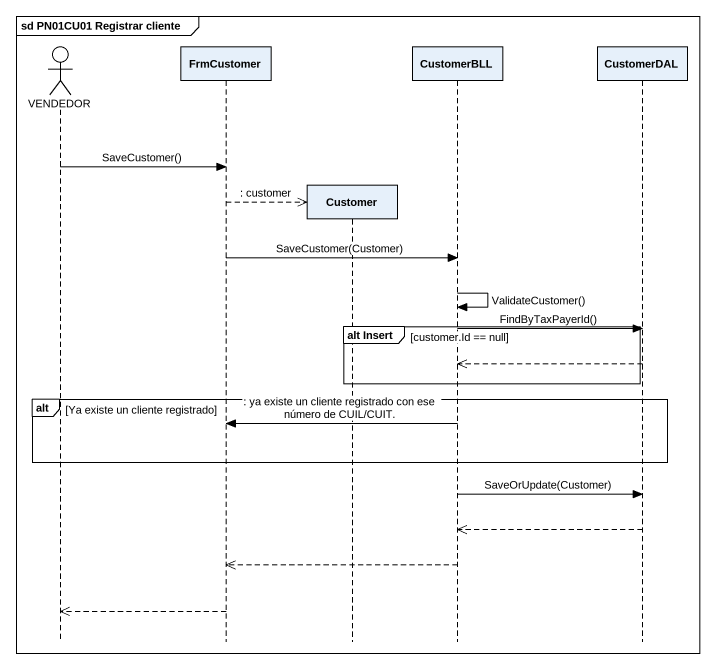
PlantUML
@startuml
mainframe sd PN01CU01 Registrar cliente
hide footbox
actor VENDEDOR
participant FrmCustomer
participant Customer
participant CustomerBLL
participant CustomerDAL

VENDEDOR -> FrmCustomer : SaveCustomer()
FrmCustomer -->> Customer ** : : customer
FrmCustomer -> CustomerBLL : SaveCustomer(Customer)
CustomerBLL -> CustomerBLL : ValidateCustomer()
group alt Insert [customer.Id == null]
  CustomerBLL -> CustomerDAL : FindByTaxPayerId()
  CustomerDAL -->> CustomerBLL
end
alt Ya existe un cliente registrado
  CustomerBLL -> FrmCustomer : : ya existe un cliente registrado con ese número de CUIL/CUIT.
end
CustomerBLL -> CustomerDAL : SaveOrUpdate(Customer)
CustomerDAL -->> CustomerBLL
CustomerBLL -->> FrmCustomer
FrmCustomer -->> VENDEDOR
@enduml
